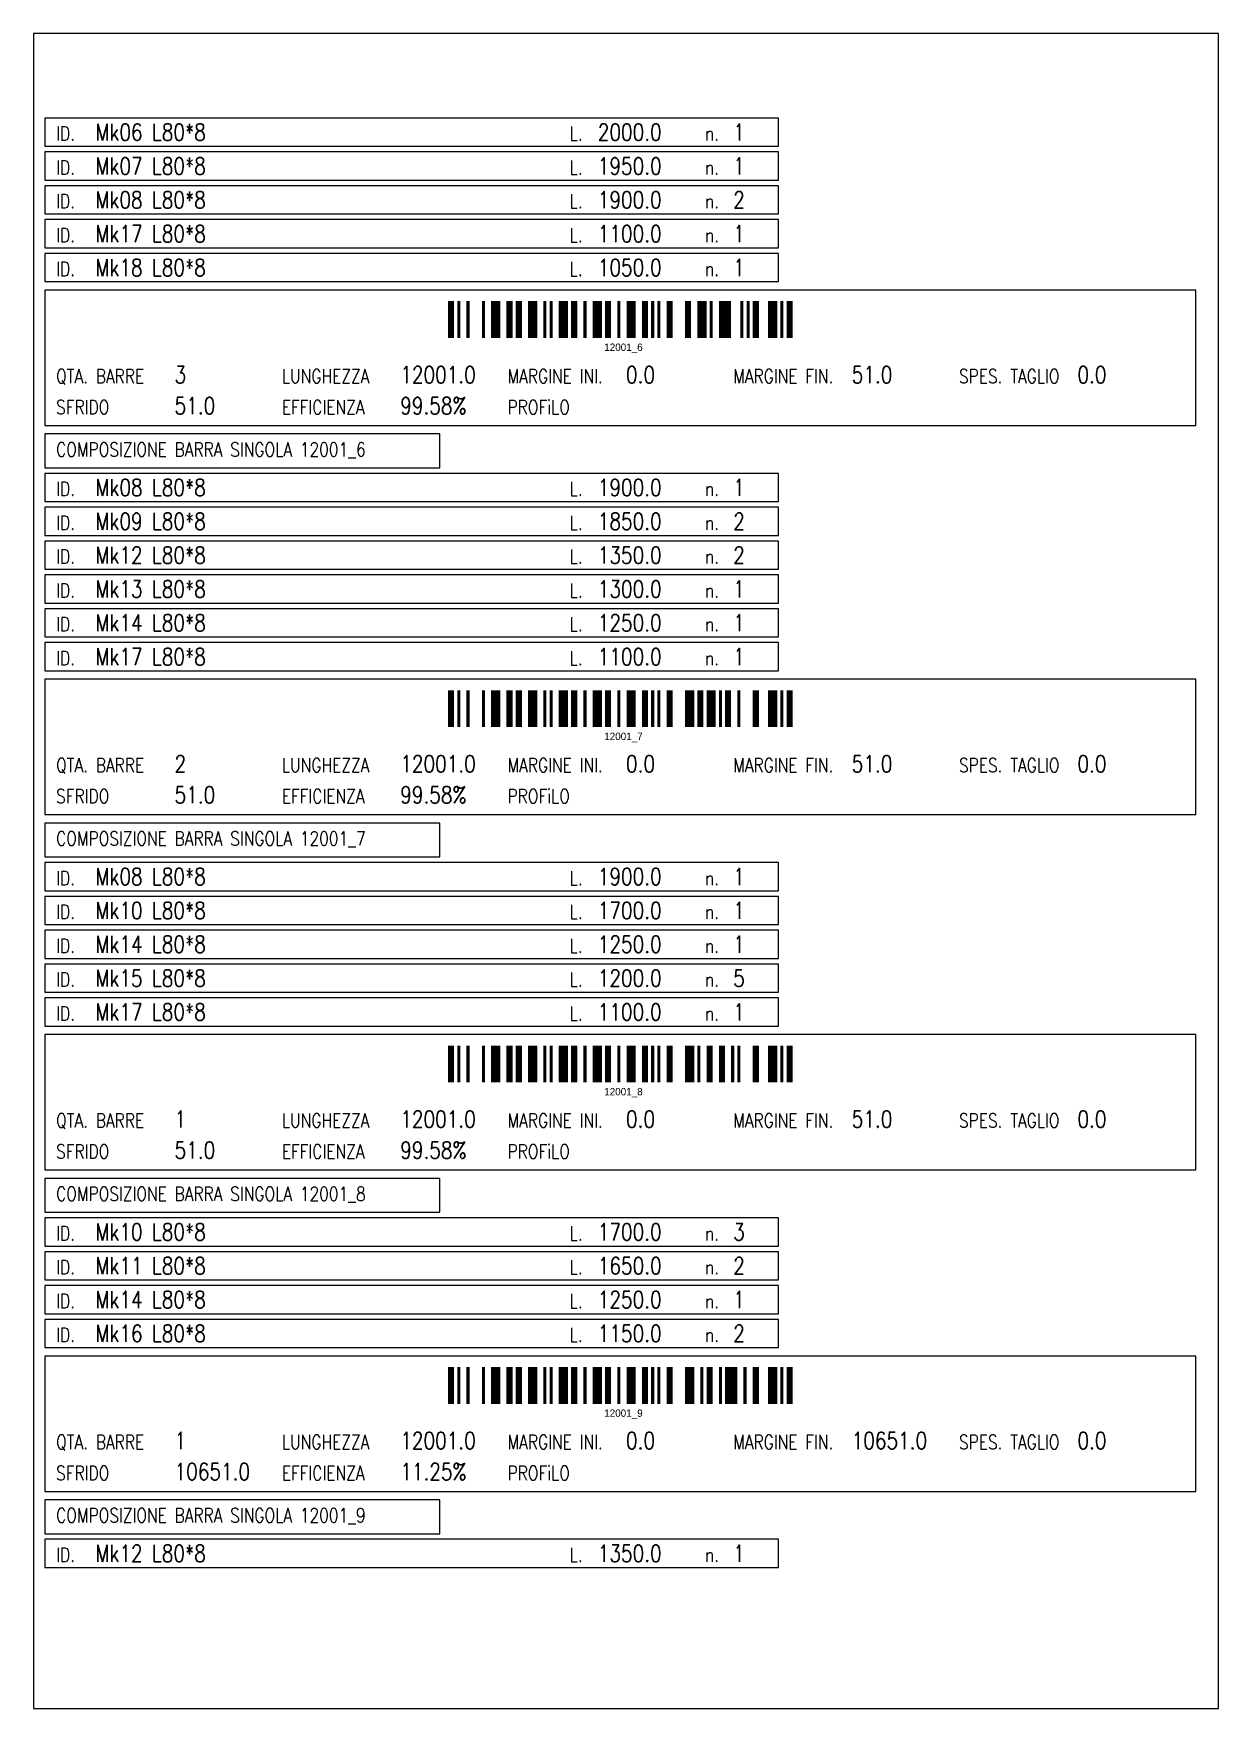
# Model space of a CAD drawing. Header units: millimetres. Extents: x -56 to 421004, y -1 to 91234.
# Drawn here: x 408830 to 421004, y 55922 to 73141 of the extents above; entities that cross this region are included whole.
import ezdxf
from ezdxf.enums import TextEntityAlignment as Align

# ---------------------------------------------------------------- set-up
doc = ezdxf.new("R2010")
doc.units = ezdxf.units.MM
doc.styles.add('EasyCutStyle', font='romans.shx', dxfattribs={"width": 0.8})

# ---------------------------------------------------------------- blocks, each defined once
blk = doc.blocks.new('BARCODE128_12001_6')
at = {"linetype": 'Continuous'}
for points, const_width in [([(1, 0), (1, 12)], 2), ([(3.5, 0), (3.5, 12)], 1), ([(6.5, 0), (6.5, 12)], 1), ([(11.5, 0), (11.5, 12)], 1), ([(15.5, 0), (15.5, 12)], 3), ([(20, 0), (20, 12)], 2), ([(23, 0), (23, 12)], 2), ([(27.5, 0), (27.5, 12)], 3), ([(31.5, 0), (31.5, 12)], 1), ([(33.5, 0), (33.5, 12)], 1), ([(37.5, 0), (37.5, 12)], 3), ([(41, 0), (41, 12)], 2), ([(44.5, 0), (44.5, 12)], 1), ([(48.5, 0), (48.5, 12)], 3), ([(52, 0), (52, 12)], 2), ([(55.5, 0), (55.5, 12)], 1), ([(59.5, 0), (59.5, 12)], 3), ([(64, 0), (64, 12)], 2), ([(66.5, 0), (66.5, 12)], 1), ([(68.5, 0), (68.5, 12)], 1), ([(72, 0), (72, 12)], 2), ([(78, 0), (78, 12)], 2), ([(82.5, 0), (82.5, 12)], 3), ([(85.5, 0), (85.5, 12)], 1), ([(90, 0), (90, 12)], 4), ([(95.5, 0), (95.5, 12)], 1), ([(97.5, 0), (97.5, 12)], 1), ([(100, 0), (100, 12)], 2), ([(105.5, 0), (105.5, 12)], 3), ([(108.5, 0), (108.5, 12)], 1), ([(111, 0), (111, 12)], 2)]:
    blk.add_lwpolyline(points, dxfattribs=dict(at, const_width=const_width))
blk.add_text('12001_6', height=2.4).set_placement((57, -4.2), align=Align.CENTER)
blk = doc.blocks.new('BARCODE128_12001_7')
at = {"linetype": 'Continuous'}
for points, const_width in [([(1, 0), (1, 12)], 2), ([(3.5, 0), (3.5, 12)], 1), ([(6.5, 0), (6.5, 12)], 1), ([(11.5, 0), (11.5, 12)], 1), ([(15.5, 0), (15.5, 12)], 3), ([(20, 0), (20, 12)], 2), ([(23, 0), (23, 12)], 2), ([(27.5, 0), (27.5, 12)], 3), ([(31.5, 0), (31.5, 12)], 1), ([(33.5, 0), (33.5, 12)], 1), ([(37.5, 0), (37.5, 12)], 3), ([(41, 0), (41, 12)], 2), ([(44.5, 0), (44.5, 12)], 1), ([(48.5, 0), (48.5, 12)], 3), ([(52, 0), (52, 12)], 2), ([(55.5, 0), (55.5, 12)], 1), ([(59.5, 0), (59.5, 12)], 3), ([(64, 0), (64, 12)], 2), ([(66.5, 0), (66.5, 12)], 1), ([(68.5, 0), (68.5, 12)], 1), ([(72, 0), (72, 12)], 2), ([(78.5, 0), (78.5, 12)], 3), ([(82, 0), (82, 12)], 2), ([(85.5, 0), (85.5, 12)], 3), ([(88.5, 0), (88.5, 12)], 1), ([(91, 0), (91, 12)], 2), ([(94.5, 0), (94.5, 12)], 1), ([(100, 0), (100, 12)], 2), ([(105.5, 0), (105.5, 12)], 3), ([(108.5, 0), (108.5, 12)], 1), ([(111, 0), (111, 12)], 2)]:
    blk.add_lwpolyline(points, dxfattribs=dict(at, const_width=const_width))
blk.add_text('12001_7', height=2.4).set_placement((57, -4.2), align=Align.CENTER)
blk = doc.blocks.new('BARCODE128_12001_8')
at = {"linetype": 'Continuous'}
for points, const_width in [([(1, 0), (1, 12)], 2), ([(3.5, 0), (3.5, 12)], 1), ([(6.5, 0), (6.5, 12)], 1), ([(11.5, 0), (11.5, 12)], 1), ([(15.5, 0), (15.5, 12)], 3), ([(20, 0), (20, 12)], 2), ([(23, 0), (23, 12)], 2), ([(27.5, 0), (27.5, 12)], 3), ([(31.5, 0), (31.5, 12)], 1), ([(33.5, 0), (33.5, 12)], 1), ([(37.5, 0), (37.5, 12)], 3), ([(41, 0), (41, 12)], 2), ([(44.5, 0), (44.5, 12)], 1), ([(48.5, 0), (48.5, 12)], 3), ([(52, 0), (52, 12)], 2), ([(55.5, 0), (55.5, 12)], 1), ([(59.5, 0), (59.5, 12)], 3), ([(64, 0), (64, 12)], 2), ([(66.5, 0), (66.5, 12)], 1), ([(68.5, 0), (68.5, 12)], 1), ([(72, 0), (72, 12)], 2), ([(78.5, 0), (78.5, 12)], 3), ([(81.5, 0), (81.5, 12)], 1), ([(85, 0), (85, 12)], 2), ([(89, 0), (89, 12)], 2), ([(92.5, 0), (92.5, 12)], 1), ([(94.5, 0), (94.5, 12)], 1), ([(100, 0), (100, 12)], 2), ([(105.5, 0), (105.5, 12)], 3), ([(108.5, 0), (108.5, 12)], 1), ([(111, 0), (111, 12)], 2)]:
    blk.add_lwpolyline(points, dxfattribs=dict(at, const_width=const_width))
blk.add_text('12001_8', height=2.4).set_placement((57, -4.2), align=Align.CENTER)
blk = doc.blocks.new('BARCODE128_12001_9')
at = {"linetype": 'Continuous'}
for points, const_width in [([(1, 0), (1, 12)], 2), ([(3.5, 0), (3.5, 12)], 1), ([(6.5, 0), (6.5, 12)], 1), ([(11.5, 0), (11.5, 12)], 1), ([(15.5, 0), (15.5, 12)], 3), ([(20, 0), (20, 12)], 2), ([(23, 0), (23, 12)], 2), ([(27.5, 0), (27.5, 12)], 3), ([(31.5, 0), (31.5, 12)], 1), ([(33.5, 0), (33.5, 12)], 1), ([(37.5, 0), (37.5, 12)], 3), ([(41, 0), (41, 12)], 2), ([(44.5, 0), (44.5, 12)], 1), ([(48.5, 0), (48.5, 12)], 3), ([(52, 0), (52, 12)], 2), ([(55.5, 0), (55.5, 12)], 1), ([(59.5, 0), (59.5, 12)], 3), ([(64, 0), (64, 12)], 2), ([(66.5, 0), (66.5, 12)], 1), ([(68.5, 0), (68.5, 12)], 1), ([(72, 0), (72, 12)], 2), ([(78.5, 0), (78.5, 12)], 3), ([(82.5, 0), (82.5, 12)], 1), ([(85, 0), (85, 12)], 2), ([(88.5, 0), (88.5, 12)], 1), ([(92, 0), (92, 12)], 4), ([(96.5, 0), (96.5, 12)], 1), ([(100, 0), (100, 12)], 2), ([(105.5, 0), (105.5, 12)], 3), ([(108.5, 0), (108.5, 12)], 1), ([(111, 0), (111, 12)], 2)]:
    blk.add_lwpolyline(points, dxfattribs=dict(at, const_width=const_width))
blk.add_text('12001_9', height=2.4).set_placement((57, -4.2), align=Align.CENTER)

msp = doc.modelspace()

# ---------------------------------------------------------------- linework, layer by layer
at = {"color": 5}
for points in [[(408829.58, 55921.71), (421004.5, 55921.71), (421004.5, 73140.52), (408829.58, 73140.52)], [(408945.53, 71981), (416482.38, 71981), (416482.38, 72270.88), (408945.53, 72270.88)], [(408945.53, 71633.15), (416482.38, 71633.15), (416482.38, 71923.03), (408945.53, 71923.03)], [(408945.53, 71285.29), (416482.38, 71285.29), (416482.38, 71575.17), (408945.53, 71575.17)], [(408945.53, 70937.44), (416482.38, 70937.44), (416482.38, 71227.32), (408945.53, 71227.32)], [(408945.53, 70589.58), (416482.38, 70589.58), (416482.38, 70879.46), (408945.53, 70879.46)], [(408945.53, 69111.2), (420772.59, 69111.2), (420772.59, 70502.62), (408945.53, 70502.62)], [(408945.53, 68676.38), (413003.84, 68676.38), (413003.84, 69024.24), (408945.53, 69024.24)], [(408945.53, 68328.53), (416482.38, 68328.53), (416482.38, 68618.41), (408945.53, 68618.41)], [(408945.53, 67980.67), (416482.38, 67980.67), (416482.38, 68270.55), (408945.53, 68270.55)], [(408945.53, 67632.82), (416482.38, 67632.82), (416482.38, 67922.7), (408945.53, 67922.7)], [(408945.53, 67284.96), (416482.38, 67284.96), (416482.38, 67574.84), (408945.53, 67574.84)], [(408945.53, 66937.11), (416482.38, 66937.11), (416482.38, 67226.99), (408945.53, 67226.99)], [(408945.53, 66589.25), (416482.38, 66589.25), (416482.38, 66879.13), (408945.53, 66879.13)], [(408945.53, 65110.87), (420772.59, 65110.87), (420772.59, 66502.29), (408945.53, 66502.29)], [(408945.53, 64676.05), (413003.84, 64676.05), (413003.84, 65023.91), (408945.53, 65023.91)], [(408945.53, 64328.2), (416482.38, 64328.2), (416482.38, 64618.08), (408945.53, 64618.08)], [(408945.53, 63980.34), (416482.38, 63980.34), (416482.38, 64270.22), (408945.53, 64270.22)], [(408945.53, 63632.49), (416482.38, 63632.49), (416482.38, 63922.37), (408945.53, 63922.37)], [(408945.53, 63284.63), (416482.38, 63284.63), (416482.38, 63574.51), (408945.53, 63574.51)], [(408945.53, 62936.78), (416482.38, 62936.78), (416482.38, 63226.66), (408945.53, 63226.66)], [(408945.53, 61458.4), (420772.59, 61458.4), (420772.59, 62849.82), (408945.53, 62849.82)], [(408945.53, 61023.58), (413003.84, 61023.58), (413003.84, 61371.43), (408945.53, 61371.43)], [(408945.53, 60675.72), (416482.38, 60675.72), (416482.38, 60965.6), (408945.53, 60965.6)], [(408945.53, 60327.87), (416482.38, 60327.87), (416482.38, 60617.75), (408945.53, 60617.75)], [(408945.53, 59980.01), (416482.38, 59980.01), (416482.38, 60269.89), (408945.53, 60269.89)], [(408945.53, 59632.16), (416482.38, 59632.16), (416482.38, 59922.04), (408945.53, 59922.04)], [(408945.53, 58153.78), (420772.59, 58153.78), (420772.59, 59545.19), (408945.53, 59545.19)], [(408945.53, 57718.96), (413003.84, 57718.96), (413003.84, 58066.81), (408945.53, 58066.81)], [(408945.53, 57371.1), (416482.38, 57371.1), (416482.38, 57660.98), (408945.53, 57660.98)]]:
    msp.add_lwpolyline(points, close=True, dxfattribs=at)

# ---------------------------------------------------------------- block references
at = {"xscale": 31.62316363636637, "yscale": 31.62316363636637, "zscale": 31.62316363636364}
for name, p in [('BARCODE128_12001_6', (413088.16, 70010.35)), ('BARCODE128_12001_7', (413088.16, 66010.02)), ('BARCODE128_12001_8', (413088.16, 62357.55)), ('BARCODE128_12001_9', (413088.16, 59052.93))]:
    msp.add_blockref(name, p, dxfattribs=at)

# ---------------------------------------------------------------- texts
at = {"color": 1, "style": 'EasyCutStyle', "width": 0.8}
for s, height, p in [('ID.', 144.94, (409061.48, 72038.98)), ('L.', 144.94, (414337.28, 72038.98)), ('n.', 144.94, (415728.7, 72038.98)), ('ID.', 144.94, (409061.48, 71691.12)), ('L.', 144.94, (414337.28, 71691.12)), ('n.', 144.94, (415728.7, 71691.12)), ('ID.', 144.94, (409061.48, 71343.27)), ('L.', 144.94, (414337.28, 71343.27)), ('n.', 144.94, (415728.7, 71343.27)), ('ID.', 144.94, (409061.48, 70995.41)), ('L.', 144.94, (414337.28, 70995.41)), ('n.', 144.94, (415728.7, 70995.41)), ('ID.', 144.94, (409061.48, 70647.56)), ('L.', 144.94, (414337.28, 70647.56)), ('n.', 144.94, (415728.7, 70647.56)), ('QTA. BARRE', 144.94, (409061.48, 69546.02)), ('LUNGHEZZA', 144.94, (411380.51, 69546.02)), ('MARGINE INI.', 144.9395, (413699.54, 69546.02)), ('MARGINE FIN.', 144.9395, (416018.58, 69546.02)), ('SPES. TAGLIO', 144.9395, (418337.61, 69546.02)), ('SFRIDO', 144.94, (409061.48, 69227.15)), ('EFFICIENZA', 144.94, (411380.51, 69227.15)), ('PROFiLO', 144.94, (413699.54, 69227.15)), ('ID.', 144.94, (409061.48, 68386.5)), ('L.', 144.94, (414337.28, 68386.5)), ('n.', 144.94, (415728.7, 68386.5)), ('ID.', 144.94, (409061.48, 68038.65)), ('L.', 144.94, (414337.28, 68038.65)), ('n.', 144.94, (415728.7, 68038.65)), ('ID.', 144.94, (409061.48, 67690.79)), ('L.', 144.94, (414337.28, 67690.79)), ('n.', 144.94, (415728.7, 67690.79)), ('ID.', 144.94, (409061.48, 67342.94)), ('L.', 144.94, (414337.28, 67342.94)), ('n.', 144.94, (415728.7, 67342.94)), ('ID.', 144.94, (409061.48, 66995.08)), ('L.', 144.94, (414337.28, 66995.08)), ('n.', 144.94, (415728.7, 66995.08)), ('ID.', 144.94, (409061.48, 66647.23)), ('L.', 144.94, (414337.28, 66647.23)), ('n.', 144.94, (415728.7, 66647.23)), ('QTA. BARRE', 144.94, (409061.48, 65545.69)), ('LUNGHEZZA', 144.94, (411380.51, 65545.69)), ('MARGINE INI.', 144.9395, (413699.54, 65545.69)), ('MARGINE FIN.', 144.9395, (416018.58, 65545.69)), ('SPES. TAGLIO', 144.9395, (418337.61, 65545.69)), ('SFRIDO', 144.94, (409061.48, 65226.82)), ('EFFICIENZA', 144.94, (411380.51, 65226.82)), ('PROFiLO', 144.94, (413699.54, 65226.82)), ('ID.', 144.94, (409061.48, 64386.17)), ('L.', 144.94, (414337.28, 64386.17)), ('n.', 144.94, (415728.7, 64386.17)), ('ID.', 144.94, (409061.48, 64038.32)), ('L.', 144.94, (414337.28, 64038.32)), ('n.', 144.94, (415728.7, 64038.32)), ('ID.', 144.94, (409061.48, 63690.46)), ('L.', 144.94, (414337.28, 63690.46)), ('n.', 144.94, (415728.7, 63690.46)), ('ID.', 144.94, (409061.48, 63342.61)), ('L.', 144.94, (414337.28, 63342.61)), ('n.', 144.94, (415728.7, 63342.61)), ('ID.', 144.94, (409061.48, 62994.75)), ('L.', 144.94, (414337.28, 62994.75)), ('n.', 144.94, (415728.7, 62994.75)), ('QTA. BARRE', 144.94, (409061.48, 61893.21)), ('LUNGHEZZA', 144.94, (411380.51, 61893.21)), ('MARGINE INI.', 144.9395, (413699.54, 61893.21)), ('MARGINE FIN.', 144.9395, (416018.58, 61893.21)), ('SPES. TAGLIO', 144.9395, (418337.61, 61893.21)), ('SFRIDO', 144.94, (409061.48, 61574.35)), ('EFFICIENZA', 144.94, (411380.51, 61574.35)), ('PROFiLO', 144.94, (413699.54, 61574.35)), ('ID.', 144.94, (409061.48, 60733.7)), ('L.', 144.94, (414337.28, 60733.7)), ('n.', 144.94, (415728.7, 60733.7)), ('ID.', 144.94, (409061.48, 60385.84)), ('L.', 144.94, (414337.28, 60385.84)), ('n.', 144.94, (415728.7, 60385.84)), ('ID.', 144.94, (409061.48, 60037.99)), ('L.', 144.94, (414337.28, 60037.99)), ('n.', 144.94, (415728.7, 60037.99)), ('ID.', 144.94, (409061.48, 59690.13)), ('L.', 144.94, (414337.28, 59690.13)), ('n.', 144.94, (415728.7, 59690.13)), ('QTA. BARRE', 144.94, (409061.48, 58588.59)), ('LUNGHEZZA', 144.94, (411380.51, 58588.59)), ('MARGINE INI.', 144.9395, (413699.54, 58588.59)), ('MARGINE FIN.', 144.9395, (416018.58, 58588.59)), ('SPES. TAGLIO', 144.9395, (418337.61, 58588.59)), ('SFRIDO', 144.94, (409061.48, 58269.73)), ('EFFICIENZA', 144.94, (411380.51, 58269.73)), ('PROFiLO', 144.94, (413699.54, 58269.73)), ('ID.', 144.94, (409061.48, 57429.08)), ('L.', 144.94, (414337.28, 57429.08)), ('n.', 144.94, (415728.7, 57429.08))]:
    msp.add_text(s, height=height, dxfattribs=at).set_placement(p)
at = {"color": 3, "style": 'EasyCutStyle', "width": 0.8}
for s, height, p in [('Mk06 L80*8', 173.927, (409467.31, 72038.98)), ('2000.0', 173.927, (414627.16, 72038.98)), ('1', 173.93, (416018.58, 72038.98)), ('Mk07 L80*8', 173.927, (409467.31, 71691.12)), ('1950.0', 173.927, (414627.16, 71691.12)), ('1', 173.93, (416018.58, 71691.12)), ('Mk08 L80*8', 173.927, (409467.31, 71343.27)), ('1900.0', 173.927, (414627.16, 71343.27)), ('2', 173.93, (416018.58, 71343.27)), ('Mk17 L80*8', 173.927, (409467.31, 70995.41)), ('1100.0', 173.927, (414627.16, 70995.41)), ('1', 173.93, (416018.58, 70995.41)), ('Mk18 L80*8', 173.927, (409467.31, 70647.56)), ('1050.0', 173.927, (414627.16, 70647.56)), ('1', 173.93, (416018.58, 70647.56)), ('3', 173.93, (410278.97, 69546.02)), ('12001.0', 173.927, (412598, 69546.02)), ('0.0', 173.927, (414917.04, 69546.02)), ('51.0', 173.927, (417236.07, 69546.02)), ('0.0', 173.927, (419555.1, 69546.02)), ('51.0', 173.927, (410278.97, 69227.15)), ('99.58%', 173.927, (412598, 69227.15)), ('Mk08 L80*8', 173.927, (409467.31, 68386.5)), ('1900.0', 173.927, (414627.16, 68386.5)), ('1', 173.93, (416018.58, 68386.5)), ('Mk09 L80*8', 173.927, (409467.31, 68038.65)), ('1850.0', 173.927, (414627.16, 68038.65)), ('2', 173.93, (416018.58, 68038.65)), ('Mk12 L80*8', 173.927, (409467.31, 67690.79)), ('1350.0', 173.927, (414627.16, 67690.79)), ('2', 173.93, (416018.58, 67690.79)), ('Mk13 L80*8', 173.927, (409467.31, 67342.94)), ('1300.0', 173.927, (414627.16, 67342.94)), ('1', 173.93, (416018.58, 67342.94)), ('Mk14 L80*8', 173.927, (409467.31, 66995.08)), ('1250.0', 173.927, (414627.16, 66995.08)), ('1', 173.93, (416018.58, 66995.08)), ('Mk17 L80*8', 173.927, (409467.31, 66647.23)), ('1100.0', 173.927, (414627.16, 66647.23)), ('1', 173.93, (416018.58, 66647.23)), ('2', 173.93, (410278.97, 65545.69)), ('12001.0', 173.927, (412598, 65545.69)), ('0.0', 173.927, (414917.04, 65545.69)), ('51.0', 173.927, (417236.07, 65545.69)), ('0.0', 173.927, (419555.1, 65545.69)), ('51.0', 173.927, (410278.97, 65226.82)), ('99.58%', 173.927, (412598, 65226.82)), ('Mk08 L80*8', 173.927, (409467.31, 64386.17)), ('1900.0', 173.927, (414627.16, 64386.17)), ('1', 173.93, (416018.58, 64386.17)), ('Mk10 L80*8', 173.927, (409467.31, 64038.32)), ('1700.0', 173.927, (414627.16, 64038.32)), ('1', 173.93, (416018.58, 64038.32)), ('Mk14 L80*8', 173.927, (409467.31, 63690.46)), ('1250.0', 173.927, (414627.16, 63690.46)), ('1', 173.93, (416018.58, 63690.46)), ('Mk15 L80*8', 173.927, (409467.31, 63342.61)), ('1200.0', 173.927, (414627.16, 63342.61)), ('5', 173.93, (416018.58, 63342.61)), ('Mk17 L80*8', 173.927, (409467.31, 62994.75)), ('1100.0', 173.927, (414627.16, 62994.75)), ('1', 173.93, (416018.58, 62994.75)), ('1', 173.93, (410278.97, 61893.21)), ('12001.0', 173.927, (412598, 61893.21)), ('0.0', 173.927, (414917.04, 61893.21)), ('51.0', 173.927, (417236.07, 61893.21)), ('0.0', 173.927, (419555.1, 61893.21)), ('51.0', 173.927, (410278.97, 61574.35)), ('99.58%', 173.927, (412598, 61574.35)), ('Mk10 L80*8', 173.927, (409467.31, 60733.7)), ('1700.0', 173.927, (414627.16, 60733.7)), ('3', 173.93, (416018.58, 60733.7)), ('Mk11 L80*8', 173.927, (409467.31, 60385.84)), ('1650.0', 173.927, (414627.16, 60385.84)), ('2', 173.93, (416018.58, 60385.84)), ('Mk14 L80*8', 173.927, (409467.31, 60037.99)), ('1250.0', 173.927, (414627.16, 60037.99)), ('1', 173.93, (416018.58, 60037.99)), ('Mk16 L80*8', 173.927, (409467.31, 59690.13)), ('1150.0', 173.927, (414627.16, 59690.13)), ('2', 173.93, (416018.58, 59690.13)), ('1', 173.93, (410278.97, 58588.59)), ('12001.0', 173.927, (412598, 58588.59)), ('0.0', 173.927, (414917.04, 58588.59)), ('10651.0', 173.927, (417236.07, 58588.59)), ('0.0', 173.927, (419555.1, 58588.59)), ('10651.0', 173.927, (410278.97, 58269.73)), ('11.25%', 173.927, (412598, 58269.73)), ('Mk12 L80*8', 173.927, (409467.31, 57429.08)), ('1350.0', 173.927, (414627.16, 57429.08)), ('1', 173.93, (416018.58, 57429.08))]:
    msp.add_text(s, height=height, dxfattribs=at).set_placement(p)
at = {"color": 2, "style": 'EasyCutStyle', "width": 0.8}
for s, p in [('COMPOSIZIONE BARRA SINGOLA 12001_6', (409061.48, 68792.33)), ('COMPOSIZIONE BARRA SINGOLA 12001_7', (409061.48, 64792)), ('COMPOSIZIONE BARRA SINGOLA 12001_8', (409061.48, 61139.53)), ('COMPOSIZIONE BARRA SINGOLA 12001_9', (409061.48, 57834.91))]:
    msp.add_text(s, height=144.9395, dxfattribs=at).set_placement(p)

doc.saveas('drawing.dxf')
